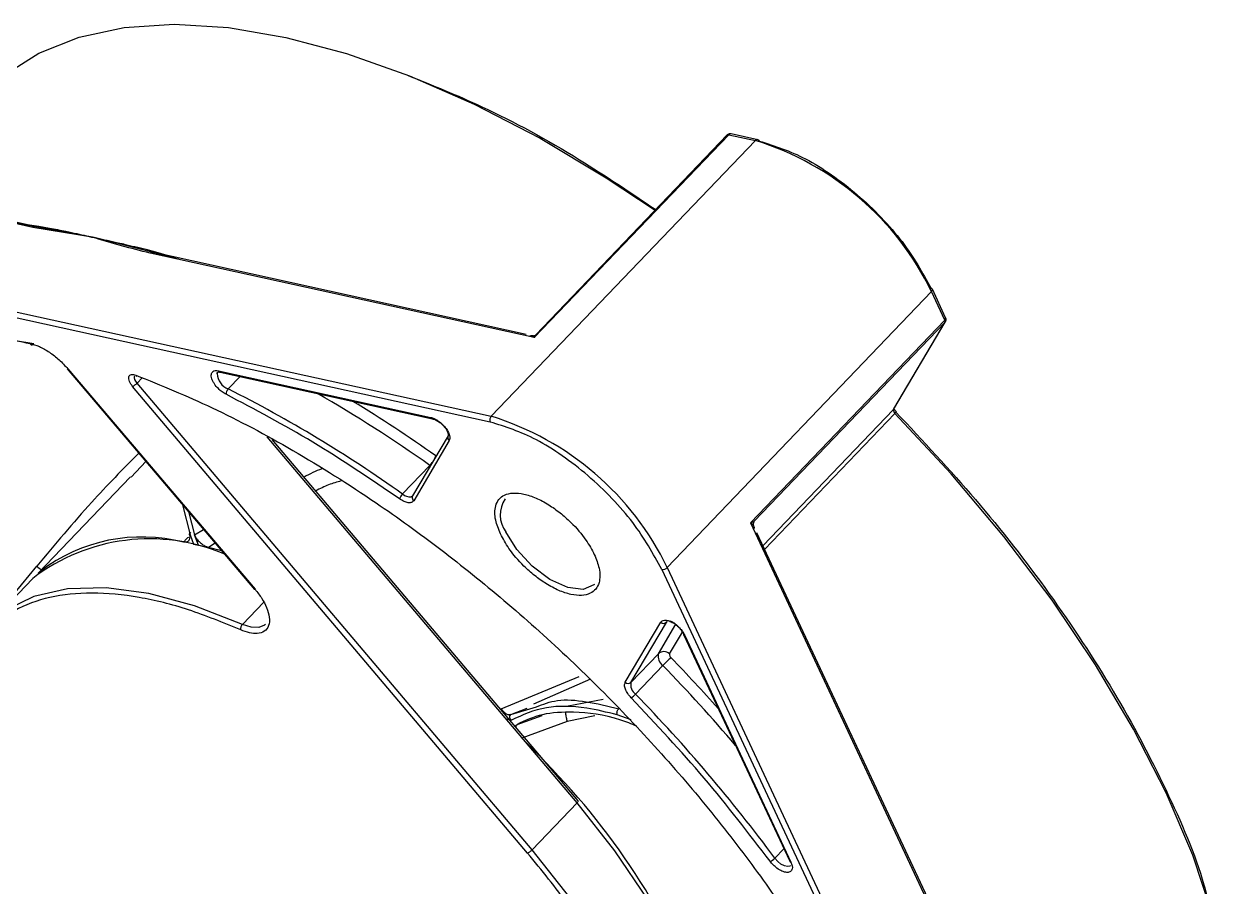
# Model space of a CAD drawing. Header units: millimetres. Extents: x 0 to 279, y 0 to 216.
# Drawn here: x 121.54 to 136.23, y 133.57 to 144.03 of the extents above; entities that cross this region are included whole.
import ezdxf

# ---------------------------------------------------------------- set-up
doc = ezdxf.new("R2010")
doc.units = ezdxf.units.MM

msp = doc.modelspace()

# ---------------------------------------------------------------- linework, layer by layer
at = {"color": 7, "linetype": 'Continuous', "lineweight": 25}
for p, q in [((130.09, 142.695), (127.73, 140.234)), ((130.072, 142.691), (127.749, 140.269)), ((130.09, 142.695), (130.414, 142.623)), ((130.443, 142.634), (130.119, 142.705)), ((121.645, 141.571), (116.982, 142.595)), ((121.638, 141.589), (117.141, 142.577)), ((130.414, 142.623), (127.207, 139.279)), ((115.812, 141.783), (127.207, 139.279)), ((127.195, 139.21), (115.799, 141.713)), ((121.68, 141.579), (121.448, 141.62)), ((121.676, 141.581), (121.638, 141.589)), ((122.387, 141.446), (121.645, 141.571)), ((122.387, 141.446), (121.68, 141.579)), ((121.719, 141.587), (121.848, 141.562)), ((123.103, 141.266), (122.387, 141.446)), ((123.016, 141.305), (123.134, 141.276)), ((127.73, 140.234), (123.068, 141.258)), ((127.629, 140.273), (123.095, 141.269)), ((123.412, 141.187), (123.103, 141.266)), ((132.55, 140.791), (129.343, 137.447)), ((132.711, 140.446), (132.55, 140.791)), ((132.721, 140.475), (132.56, 140.82)), ((132.711, 140.446), (130.352, 137.986)), ((132.714, 140.422), (130.396, 138.006)), ((132.088, 139.362), (132.714, 140.422)), ((132.093, 139.369), (132.719, 140.429)), ((127.705, 140.256), (127.701, 140.257)), ((127.726, 140.256), (127.718, 140.255)), ((122.062, 139.855), (124.333, 137.18)), ((122.07, 139.855), (124.341, 137.181)), ((123.898, 139.832), (126.474, 139.266)), ((123.917, 139.814), (126.493, 139.249)), ((123.918, 139.814), (123.917, 139.814)), ((127.649, 133.982), (122.856, 139.642)), ((127.704, 134.023), (122.91, 139.683)), ((126.493, 139.249), (126.494, 139.248)), ((128.262, 134.614), (124.55, 138.997)), ((126.683, 139.041), (126.253, 138.313)), ((126.696, 138.984), (126.266, 138.256)), ((126.129, 138.337), (126.462, 138.684)), ((122.831, 138.546), (121.709, 137.376)), ((126.249, 138.302), (126.235, 138.303)), ((123.461, 138.207), (123.552, 137.842)), ((123.533, 138.123), (123.606, 137.843)), ((130.352, 137.986), (132.682, 133.01)), ((123.552, 137.842), (123.595, 137.73)), ((123.653, 137.718), (123.606, 137.843)), ((132.673, 133.077), (130.43, 137.868)), ((123.595, 137.73), (123.653, 137.718)), ((123.935, 137.649), (123.778, 137.69)), ((121.225, 136.897), (121.693, 137.462)), ((129.277, 137.423), (133.868, 127.621)), ((129.343, 137.447), (133.933, 127.645)), ((121.644, 137.312), (121.099, 136.745)), ((128.834, 136.053), (129.264, 136.781)), ((128.902, 136.052), (129.332, 136.78)), ((129.541, 136.633), (129.542, 136.631)), ((129.542, 136.631), (130.829, 133.882)), ((129.557, 136.62), (130.844, 133.872)), ((128.902, 136.052), (129.235, 136.399)), ((128.957, 135.911), (129.29, 136.258)), ((128.411, 136.09), (127.719, 135.787)), ((127.446, 135.662), (127.755, 135.755)), ((127.446, 135.662), (127.643, 135.741)), ((127.453, 135.595), (127.388, 135.607)), ((127.431, 135.647), (127.423, 135.655)), ((128.13, 135.576), (127.577, 135.375)), ((127.791, 135.161), (127.577, 135.375)), ((127.704, 134.023), (128.248, 134.591))]:
    msp.add_line(p, q, dxfattribs=at)
at = {"color": 8, "linetype": 'Continuous', "lineweight": 25}
for p, q in [((121.547, 141.609), (121.719, 141.587)), ((123.134, 141.276), (123.339, 141.215)), ((122.91, 139.683), (122.971, 139.747)), ((124.015, 139.611), (124.159, 139.761)), ((130.504, 137.71), (132.088, 139.362)), ((130.525, 137.665), (132.106, 139.314)), ((128.248, 134.591), (124.49, 139.029)), ((123.017, 138.73), (122.837, 138.54)), ((126.469, 138.679), (126.462, 138.684)), ((126.539, 138.797), (126.533, 138.801)), ((123.606, 137.843), (123.715, 137.908)), ((123.859, 137.739), (123.778, 137.69)), ((124.189, 136.755), (124.447, 137.025)), ((129.332, 136.78), (129.343, 136.792)), ((129.332, 136.78), (129.337, 136.787)), ((129.235, 136.399), (129.446, 136.757)), ((129.371, 136.398), (129.527, 136.661)), ((127.327, 135.733), (128.274, 136.124)), ((128.566, 135.846), (128.139, 135.762)), ((127.522, 135.543), (127.825, 135.651)), ((128.466, 135.647), (128.13, 135.576)), ((128.905, 135.599), (128.736, 135.659)), ((127.492, 135.523), (127.522, 135.543)), ((130.648, 133.92), (130.758, 134.034))]:
    msp.add_line(p, q, dxfattribs=at)
at = {"color": 7, "linetype": 'Continuous', "lineweight": 25, "flags": 128}
for points in [[(121.296, 143.415), (121.718, 143.685), (122.206, 143.879), (122.755, 143.996), (123.361, 144.034), (124.017, 143.994), (124.716, 143.875), (125.452, 143.679), (126.216, 143.408), (127.001, 143.064), (127.799, 142.651), (128.601, 142.173), (129.196, 141.779)], [(121.658, 140.157), (120.961, 140.271), (120.311, 140.302), (119.715, 140.25), (119.179, 140.115), (118.709, 139.899), (118.311, 139.605), (118.211, 139.508)], [(122.07, 139.855), (122.066, 139.854), (122.063, 139.854), (122.062, 139.855)], [(123.881, 139.798), (123.889, 139.813), (123.891, 139.815)], [(136.156, 130.666), (136.23, 131.235), (136.222, 131.854), (136.134, 132.519), (135.965, 133.221), (135.719, 133.955), (135.397, 134.712), (135.002, 135.486), (134.539, 136.267), (134.012, 137.048), (133.427, 137.822), (132.79, 138.58), (132.106, 139.314)], [(132.123, 139.333), (132.123, 139.334), (132.123, 139.334)], [(126.679, 139.03), (126.68, 139.034), (126.683, 139.041)], [(126.249, 138.303), (126.25, 138.306), (126.253, 138.313)], [(124.189, 136.755), (123.606, 136.982), (123.051, 137.131), (122.535, 137.2), (122.067, 137.188), (121.656, 137.095), (121.31, 136.923), (121.036, 136.674), (120.839, 136.355), (120.723, 135.97)], [(124.341, 137.181), (124.337, 137.179), (124.334, 137.179), (124.333, 137.18)], [(124.469, 136.756), (124.456, 136.745), (124.388, 136.717), (124.296, 136.721), (124.189, 136.755)], [(129.762, 129.934), (129.915, 130.291), (129.986, 130.71), (129.973, 131.183), (129.875, 131.701), (129.696, 132.253), (129.438, 132.83), (129.106, 133.419), (128.707, 134.01), (128.248, 134.591)], [(129.217, 129.366), (129.371, 129.723), (129.442, 130.142), (129.428, 130.615), (129.331, 131.133), (129.151, 131.686), (128.893, 132.262), (128.561, 132.851), (128.162, 133.442), (127.704, 134.023)]]:
    msp.add_lwpolyline(points, dxfattribs=at)
at = {"color": 8, "linetype": 'Continuous', "lineweight": 25, "flags": 128}
for points in [[(132.719, 140.429), (132.719, 140.429), (132.714, 140.422)], [(122.91, 139.683), (122.895, 139.704), (122.884, 139.725), (122.879, 139.745), (122.88, 139.761), (122.883, 139.768)], [(132.088, 139.362), (132.093, 139.369), (132.093, 139.369)], [(128.46, 137.24), (128.454, 137.234), (128.322, 137.179), (128.135, 137.203), (127.92, 137.302), (127.704, 137.462), (127.517, 137.663), (127.385, 137.877)], [(128.248, 134.591), (128.254, 134.597), (128.258, 134.603), (128.261, 134.607), (128.263, 134.611), (128.263, 134.613), (128.262, 134.614)], [(130.84, 133.831), (130.831, 133.824), (130.802, 133.818), (130.765, 133.827), (130.723, 133.849), (130.683, 133.881), (130.648, 133.92)]]:
    msp.add_lwpolyline(points, dxfattribs=at)
at = {"color": 8, "linetype": 'Continuous', "lineweight": 25}
for centre, radius, start, end in [((130.084, 142.676), 0.0197, 72.2487, 128.7168), ((130.114, 142.675), 0.0308, 81.1667, 140.4643), ((130.438, 142.604), 0.0308, 81.1667, 140.4643), ((132.533, 140.813), 0.028, 308.5097, 14.6372), ((132.694, 140.468), 0.028, 308.5097, 14.6372), ((124.086, 139.803), 0.204, 181.3773, 249.7242), ((123.925, 139.843), 0.029, 201.807, 255.1597), ((116.524, 124.636), 17.208, 54.7226, 60.1119), ((126.501, 139.277), 0.029, 201.807, 255.1597), ((132.023, 139.403), 0.121, 313.2058, 325.1671), ((126.726, 139.022), 0.0476, 169.7861, 231.4945), ((126.203, 138.928), 0.356, 316.7083, 326.8036), ((126.382, 138.837), 0.156, 331.1241, 346.3654), ((126.221, 138.442), 0.139, 229.0503, 275.8195), ((126.296, 138.294), 0.0475, 168.4625, 231.5463), ((127.66, 138.083), 0.344, 145.2871, 216.7579), ((129.56, 136.64), 0.0198, 208.0066, 262.8969), ((114.853, 122.252), 20.114, 40.3981, 44.1314), ((130.847, 133.891), 0.0198, 208.0066, 262.8969)]:
    msp.add_arc(centre, radius, start, end, dxfattribs=at)
at = {"color": 7, "linetype": 'Continuous', "lineweight": 25}
for centre, radius, start, end in [((129.373, 139.248), 3.532, 25.8927, 72.8517), ((130.435, 142.606), 0.029, 21.807, 75.1597), ((132.542, 140.811), 0.0198, 28.0088, 82.9002), ((132.688, 140.432), 0.0275, 338.4079, 31.5983), ((121.635, 140.173), 0.0268, 199.9015, 301.3443), ((122.915, 139.784), 0.0213, 192.2208, 252.659), ((122.761, 139.821), 0.203, 297.6996, 317.0495), ((124.078, 139.55), 0.0878, 135.6194, 182.2864), ((116.588, 124.899), 16.481, 54.6229, 63.2144), ((116.259, 124.254), 17.809, 54.765, 58.6309), ((127.256, 139.235), 0.0664, 137.6877, 201.9905), ((126.166, 135.904), 3.532, 25.8927, 72.8517), ((132.135, 139.353), 0.0478, 169.0417, 233.6671), ((126.233, 138.234), 0.146, 135.1703, 162.2981), ((126.225, 138.342), 0.0397, 283.8994, 315.351), ((123.058, 135.472), 2.321, 66.7947, 127.5378), ((122.968, 135.785), 2.031, 75.5594, 127.4107), ((129.286, 137.501), 0.0786, 263.369, 316.2516), ((129.298, 136.818), 0.0502, 226.603, 311.9683), ((124.247, 136.699), 0.0812, 135.964, 186.9693), ((129.375, 136.372), 0.143, 168.9114, 233.4296), ((129.302, 136.325), 0.1, 46.603, 131.9683), ((130.102, 135.488), 1.119, 129.5697, 136.5424), ((129.417, 136.389), 0.0475, 168.9114, 233.4296), ((114.703, 122.106), 20.459, 41.7725, 44.1242), ((128.868, 136.09), 0.0502, 226.603, 311.9683), ((129.042, 136.025), 0.143, 168.9114, 233.4296), ((128.551, 136.295), 0.559, 309.5697, 316.5424), ((114.958, 122.303), 19.523, 36.5166, 44.1893), ((121.734, 129.019), 8.623, 20.0684, 44.6961), ((130.552, 134.009), 0.131, 286.9479, 317.2541)]:
    msp.add_arc(centre, radius, start, end, dxfattribs=at)
for points, knots in [([(126.201, 143.411), (126.497, 143.293), (127.176, 143.02), (128.193, 142.467), (128.896, 141.993), (129.203, 141.786)], [0, 0, 0, 0, 0.302013, 0.694421, 1, 1, 1, 1]), ([(130.119, 142.705), (130.118, 142.706), (130.113, 142.707), (130.101, 142.707), (130.085, 142.703), (130.076, 142.695), (130.072, 142.691)], [0, 0, 0, 0, 0.023279, 0.327471, 0.662188, 1, 1, 1, 1]), ([(130.462, 142.617), (130.646, 142.559), (130.929, 142.469), (131.339, 142.214), (131.651, 141.973), (131.941, 141.697), (132.276, 141.314), (132.439, 141.021), (132.545, 140.83)], [0, 0, 0, 0, 0.2394568, 0.3683607, 0.5, 0.6316393, 0.7605432, 1, 1, 1, 1]), ([(121.719, 141.587), (121.716, 141.584), (121.71, 141.579), (121.7, 141.576), (121.69, 141.575), (121.683, 141.578), (121.68, 141.579)], [0, 0, 0, 0, 0.2498521, 0.5, 0.7501479, 1, 1, 1, 1]), ([(123.068, 141.258), (122.952, 141.287), (122.719, 141.344), (122.498, 141.412), (122.387, 141.446)], [0, 0, 0, 0, 0.499871, 1, 1, 1, 1]), ([(123.134, 141.276), (123.132, 141.273), (123.127, 141.268), (123.118, 141.264), (123.11, 141.263), (123.105, 141.265), (123.103, 141.266)], [0, 0, 0, 0, 0.250096, 0.500027, 0.750012, 1, 1, 1, 1]), ([(132.718, 140.429), (132.72, 140.432), (132.725, 140.439), (132.727, 140.454), (132.725, 140.467), (132.722, 140.473), (132.721, 140.475)], [0, 0, 0, 0, 0.170117, 0.579056, 0.855234, 1, 1, 1, 1]), ([(118.156, 139.502), (118.257, 139.605), (118.495, 139.844), (118.924, 140.061), (119.377, 140.208), (119.791, 140.285), (120.293, 140.319), (120.892, 140.297), (121.37, 140.208), (121.61, 140.164)], [0, 0, 0, 0, 0.1401815, 0.3269691, 0.4441149, 0.56092, 0.6781018, 0.8390209, 1, 1, 1, 1]), ([(121.61, 140.164), (121.647, 140.153), (121.723, 140.132), (121.846, 140.06), (121.967, 139.968), (122.035, 139.893), (122.07, 139.855)], [0, 0, 0, 0, 0.250111, 0.499991, 0.749654, 1, 1, 1, 1]), ([(127.706, 140.256), (127.704, 140.256), (127.697, 140.257), (127.685, 140.252), (127.677, 140.25)], [0, 0, 0, 0, 0.392582, 1, 1, 1, 1]), ([(127.706, 140.256), (127.711, 140.256), (127.719, 140.255), (127.732, 140.258), (127.744, 140.264), (127.75, 140.27), (127.753, 140.273)], [0, 0, 0, 0, 0.249987, 0.499972, 0.749905, 1, 1, 1, 1]), ([(127.73, 140.234), (127.724, 140.24), (127.715, 140.251), (127.709, 140.255), (127.706, 140.256)], [0, 0, 0, 0, 0.60752, 1, 1, 1, 1]), ([(127.753, 140.273), (127.749, 140.268), (127.74, 140.259), (127.734, 140.243), (127.73, 140.234)], [0, 0, 0, 0, 0.468456, 1, 1, 1, 1]), ([(122.856, 139.642), (122.848, 139.651), (122.833, 139.671), (122.817, 139.702), (122.807, 139.733), (122.809, 139.76), (122.82, 139.779), (122.84, 139.788), (122.866, 139.788), (122.885, 139.782), (122.894, 139.779)], [0, 0, 0, 0, 0.115163, 0.229411, 0.363101, 0.499946, 0.633642, 0.770494, 0.883298, 1, 1, 1, 1]), ([(122.894, 139.779), (123.202, 139.654), (123.827, 139.4), (124.809, 138.875), (125.74, 138.291), (126.597, 137.672), (127.371, 137.049), (128.125, 136.375), (128.849, 135.656), (129.531, 134.906), (130.156, 134.139), (130.72, 133.364), (131.263, 132.518), (131.755, 131.616), (132.169, 130.682), (132.343, 130.101), (132.429, 129.815)], [0, 0, 0, 0, 0.07727, 0.157078, 0.23929, 0.303725, 0.368177, 0.43408, 0.5, 0.565903, 0.631823, 0.696258, 0.76071, 0.842907, 0.922723, 1, 1, 1, 1]), ([(123.99, 139.546), (123.974, 139.555), (123.942, 139.574), (123.891, 139.617), (123.853, 139.663), (123.829, 139.705), (123.816, 139.736), (123.809, 139.765), (123.81, 139.797), (123.825, 139.823), (123.856, 139.837), (123.884, 139.834), (123.898, 139.832)], [0, 0, 0, 0, 0.10772, 0.21502, 0.351236, 0.425376, 0.499988, 0.574129, 0.648742, 0.784958, 0.89203, 1, 1, 1, 1]), ([(123.881, 139.795), (123.881, 139.803), (123.882, 139.814), (123.899, 139.818), (123.911, 139.815), (123.918, 139.814)], [0, 0, 0, 0, 0.487056, 0.739156, 1, 1, 1, 1]), ([(126.474, 139.266), (126.487, 139.262), (126.513, 139.254), (126.559, 139.228), (126.607, 139.191), (126.651, 139.144), (126.685, 139.093), (126.702, 139.047), (126.706, 139.01), (126.7, 138.993), (126.696, 138.984)], [0, 0, 0, 0, 0.1133342, 0.2264123, 0.3629116, 0.49999, 0.6364883, 0.7735661, 0.886362, 1, 1, 1, 1]), ([(132.123, 139.333), (132.118, 139.339), (132.107, 139.349), (132.098, 139.364), (132.097, 139.371), (132.096, 139.374)], [0, 0, 0, 0, 0.358362, 0.696133, 1, 1, 1, 1]), ([(132.117, 139.331), (132.446, 138.98), (133.114, 138.268), (134.002, 137.124), (134.787, 135.937), (135.411, 134.749), (135.794, 133.864), (135.905, 133.41), (135.928, 133.317)], [0, 0, 0, 0, 0.181262, 0.368883, 0.560996, 0.755436, 0.949876, 1, 1, 1, 1]), ([(126.494, 139.248), (126.507, 139.245), (126.531, 139.237), (126.571, 139.214), (126.609, 139.184), (126.642, 139.15), (126.667, 139.114), (126.682, 139.08), (126.687, 139.05), (126.682, 139.037), (126.679, 139.03)], [0, 0, 0, 0, 0.1286191, 0.2561005, 0.3824937, 0.5078502, 0.6322233, 0.755668, 0.8782408, 1, 1, 1, 1]), ([(129.277, 137.423), (129.171, 137.613), (129.009, 137.906), (128.674, 138.289), (128.383, 138.566), (128.071, 138.806), (127.662, 139.062), (127.379, 139.152), (127.195, 139.21)], [0, 0, 0, 0, 0.239457, 0.368361, 0.5, 0.631639, 0.760543, 1, 1, 1, 1]), ([(126.266, 138.256), (126.259, 138.248), (126.244, 138.231), (126.201, 138.229), (126.149, 138.243), (126.112, 138.266), (126.094, 138.278)], [0, 0, 0, 0, 0.250562, 0.499902, 0.74778, 1, 1, 1, 1]), ([(127.319, 137.853), (127.296, 137.91), (127.245, 138.038), (127.249, 138.18), (127.296, 138.276), (127.368, 138.33), (127.47, 138.355), (127.601, 138.342), (127.749, 138.294), (127.9, 138.213), (128.044, 138.111), (128.203, 137.97), (128.356, 137.794), (128.427, 137.661), (128.458, 137.603)], [0, 0, 0, 0, 0.090308, 0.204539, 0.274177, 0.343918, 0.421906, 0.5, 0.577988, 0.656082, 0.72572, 0.795461, 0.909692, 1, 1, 1, 1]), ([(130.396, 138.006), (130.391, 138.002), (130.38, 137.995), (130.361, 137.989), (130.352, 137.986)], [0, 0, 0, 0, 0.468865, 1, 1, 1, 1]), ([(130.388, 137.956), (130.384, 137.96), (130.376, 137.969), (130.361, 137.979), (130.352, 137.986)], [0, 0, 0, 0, 0.392574, 1, 1, 1, 1]), ([(130.396, 138.006), (130.394, 138.002), (130.389, 137.995), (130.385, 137.982), (130.384, 137.969), (130.387, 137.961), (130.388, 137.956)], [0, 0, 0, 0, 0.250095, 0.500028, 0.750013, 1, 1, 1, 1]), ([(130.388, 137.956), (130.39, 137.953), (130.396, 137.943), (130.396, 137.927), (130.397, 137.917)], [0, 0, 0, 0, 0.3925326, 1, 1, 1, 1]), ([(130.389, 137.981), (130.393, 137.989), (130.401, 138.003), (130.398, 138.005), (130.396, 138.006)], [0, 0, 0, 0, 0.5190407, 1, 1, 1, 1]), ([(123.552, 137.842), (123.55, 137.813), (123.547, 137.773), (123.51, 137.749), (123.486, 137.751), (123.475, 137.752)], [0, 0, 0, 0, 0.569678, 0.787109, 1, 1, 1, 1]), ([(123.475, 137.752), (123.483, 137.763), (123.499, 137.785), (123.523, 137.805), (123.536, 137.815)], [0, 0, 0, 0, 0.501114, 1, 1, 1, 1]), ([(123.562, 137.872), (123.559, 137.869), (123.554, 137.864), (123.547, 137.857), (123.543, 137.851), (123.54, 137.846), (123.54, 137.843), (123.543, 137.84), (123.548, 137.841), (123.552, 137.842)], [0, 0, 0, 0, 0.117422, 0.234947, 0.354575, 0.477847, 0.604995, 0.735661, 1, 1, 1, 1]), ([(123.606, 137.843), (123.612, 137.831), (123.622, 137.807), (123.652, 137.769), (123.689, 137.735), (123.73, 137.707), (123.76, 137.694), (123.775, 137.69), (123.778, 137.69)], [0, 0, 0, 0, 0.184888, 0.369377, 0.561997, 0.753196, 0.966786, 1, 1, 1, 1]), ([(128.458, 137.603), (128.481, 137.546), (128.531, 137.418), (128.528, 137.276), (128.48, 137.18), (128.409, 137.126), (128.307, 137.101), (128.176, 137.114), (128.028, 137.162), (127.877, 137.243), (127.732, 137.345), (127.574, 137.486), (127.421, 137.662), (127.35, 137.795), (127.319, 137.853)], [0, 0, 0, 0, 0.090308, 0.204539, 0.274177, 0.343918, 0.421906, 0.5, 0.577988, 0.656082, 0.72572, 0.795461, 0.909692, 1, 1, 1, 1]), ([(124.167, 136.689), (123.954, 136.776), (123.527, 136.951), (122.92, 137.098), (122.35, 137.153), (121.839, 137.1), (121.409, 136.94), (121.079, 136.681), (120.842, 136.342), (120.769, 136.054), (120.732, 135.911)], [0, 0, 0, 0, 0.121926, 0.243833, 0.371101, 0.5, 0.628899, 0.756167, 0.878054, 1, 1, 1, 1]), ([(124.341, 137.181), (124.37, 137.144), (124.428, 137.071), (124.488, 136.953), (124.521, 136.836), (124.513, 136.735), (124.461, 136.666), (124.377, 136.64), (124.277, 136.647), (124.203, 136.675), (124.167, 136.689)], [0, 0, 0, 0, 0.113971, 0.227834, 0.360541, 0.499996, 0.639452, 0.772159, 0.885922, 1, 1, 1, 1]), ([(129.264, 136.781), (129.269, 136.788), (129.28, 136.801), (129.311, 136.809), (129.353, 136.804), (129.403, 136.782), (129.455, 136.748), (129.5, 136.705), (129.536, 136.661), (129.55, 136.634), (129.557, 136.62)], [0, 0, 0, 0, 0.113334, 0.226412, 0.362912, 0.49999, 0.636488, 0.773566, 0.886362, 1, 1, 1, 1]), ([(129.376, 136.799), (129.389, 136.794), (129.415, 136.784), (129.455, 136.751), (129.486, 136.719), (129.507, 136.692), (129.527, 136.662), (129.537, 136.643), (129.542, 136.632)], [0, 0, 0, 0, 0.240424, 0.484515, 0.609659, 0.737035, 0.86703, 1, 1, 1, 1]), ([(128.907, 135.864), (128.892, 135.881), (128.862, 135.916), (128.834, 135.97), (128.821, 136.019), (128.83, 136.042), (128.834, 136.053)], [0, 0, 0, 0, 0.250562, 0.499902, 0.74778, 1, 1, 1, 1]), ([(127.446, 135.662), (127.439, 135.659), (127.423, 135.653), (127.392, 135.666), (127.358, 135.692), (127.337, 135.72), (127.327, 135.733)], [0, 0, 0, 0, 0.250123, 0.5, 0.749877, 1, 1, 1, 1]), ([(128.736, 135.659), (128.611, 135.69), (128.3, 135.764), (127.839, 135.773), (127.586, 135.656), (127.453, 135.595)], [0, 0, 0, 0, 0.242486, 0.603097, 1, 1, 1, 1]), ([(128.736, 135.659), (128.734, 135.666), (128.731, 135.68), (128.735, 135.703), (128.744, 135.721), (128.752, 135.729), (128.756, 135.733)], [0, 0, 0, 0, 0.279554, 0.559107, 0.779557, 1, 1, 1, 1]), ([(127.446, 135.662), (127.443, 135.66), (127.438, 135.656), (127.432, 135.648), (127.428, 135.639), (127.428, 135.63), (127.431, 135.62), (127.438, 135.607), (127.447, 135.6), (127.453, 135.595)], [0, 0, 0, 0, 0.117422, 0.234947, 0.354575, 0.477848, 0.604995, 0.735661, 1, 1, 1, 1]), ([(128.975, 135.52), (128.909, 135.547), (128.63, 135.66), (128.24, 135.701), (127.816, 135.68), (127.62, 135.588), (127.522, 135.543)], [0, 0, 0, 0, 0.108857, 0.461596, 0.731244, 1, 1, 1, 1]), ([(127.522, 135.543), (127.516, 135.537), (127.506, 135.529), (127.505, 135.513), (127.505, 135.507)], [0, 0, 0, 0, 0.617307, 1, 1, 1, 1]), ([(129.149, 129.367), (129.21, 129.492), (129.333, 129.742), (129.392, 130.221), (129.353, 130.768), (129.201, 131.382), (128.942, 132.034), (128.588, 132.696), (128.16, 133.353), (127.82, 133.772), (127.649, 133.982)], [0, 0, 0, 0, 0.121885, 0.24375, 0.371048, 0.5, 0.628952, 0.75625, 0.878096, 1, 1, 1, 1]), ([(130.844, 133.872), (130.85, 133.857), (130.862, 133.827), (130.862, 133.786), (130.846, 133.76), (130.821, 133.749), (130.796, 133.747), (130.767, 133.751), (130.727, 133.766), (130.678, 133.794), (130.628, 133.837), (130.603, 133.868), (130.59, 133.883)], [0, 0, 0, 0, 0.10772, 0.21502, 0.351236, 0.425376, 0.499988, 0.574129, 0.648742, 0.784958, 0.89203, 1, 1, 1, 1])]:
    msp.add_open_spline(points, degree=3, knots=knots, dxfattribs=at)
for points in [[(121.68, 141.579), (121.678, 141.58), (121.672, 141.582), (121.663, 141.582), (121.654, 141.578), (121.648, 141.573), (121.645, 141.571)], [(123.068, 141.258), (123.071, 141.261), (123.076, 141.266), (123.085, 141.269), (123.095, 141.27), (123.1, 141.268), (123.103, 141.266)], [(126.094, 138.278), (125.743, 138.516), (125.042, 138.993), (124.341, 139.362), (123.99, 139.546)], [(130.59, 133.883), (130.331, 134.222), (129.812, 134.9), (129.209, 135.543), (128.907, 135.864)], [(127.649, 133.982), (127.653, 133.984), (127.66, 133.987), (127.675, 133.998), (127.691, 134.011), (127.699, 134.019), (127.704, 134.023)]]:
    msp.add_open_spline(points, degree=3, dxfattribs=at)
at = {"color": 8, "linetype": 'Continuous', "lineweight": 25}
for points, knots in [([(121.848, 141.562), (121.913, 141.55), (121.989, 141.535), (122.091, 141.514), (122.204, 141.49), (122.307, 141.465), (122.387, 141.446)], [0, 0, 0, 0, 0.376525, 0.440066, 0.565162, 1, 1, 1, 1]), ([(122.387, 141.446), (122.472, 141.429), (122.581, 141.407), (122.705, 141.379), (122.827, 141.351), (122.928, 141.326), (123.016, 141.305)], [0, 0, 0, 0, 0.413284, 0.532196, 0.592615, 1, 1, 1, 1]), ([(122.929, 138.834), (122.737, 138.638), (122.312, 138.203), (121.913, 137.725), (121.693, 137.462)], [0, 0, 0, 0, 0.4504835, 1, 1, 1, 1]), ([(125.156, 138.642), (125.155, 138.642), (125.077, 138.619), (125.006, 138.579), (124.936, 138.541)], [0, 0, 0, 0, 0.012896, 1, 1, 1, 1]), ([(125.387, 138.495), (125.335, 138.481), (125.227, 138.452), (125.129, 138.401), (125.077, 138.374)], [0, 0, 0, 0, 0.476725, 1, 1, 1, 1]), ([(121.693, 137.462), (121.712, 137.446), (121.733, 137.429), (121.747, 137.418), (121.749, 137.417)], [0, 0, 0, 0, 0.894221, 1, 1, 1, 1]), ([(127.755, 135.755), (127.836, 135.787), (128.096, 135.89), (128.487, 135.797), (128.756, 135.733)], [0, 0, 0, 0, 0.311718, 1, 1, 1, 1]), ([(128.11, 135.682), (128.11, 135.681), (128.108, 135.666), (128.114, 135.627), (128.125, 135.593), (128.13, 135.576)], [0, 0, 0, 0, 0.041553, 0.52063, 1, 1, 1, 1])]:
    msp.add_open_spline(points, degree=3, knots=knots, dxfattribs=at)

doc.saveas('drawing.dxf')
